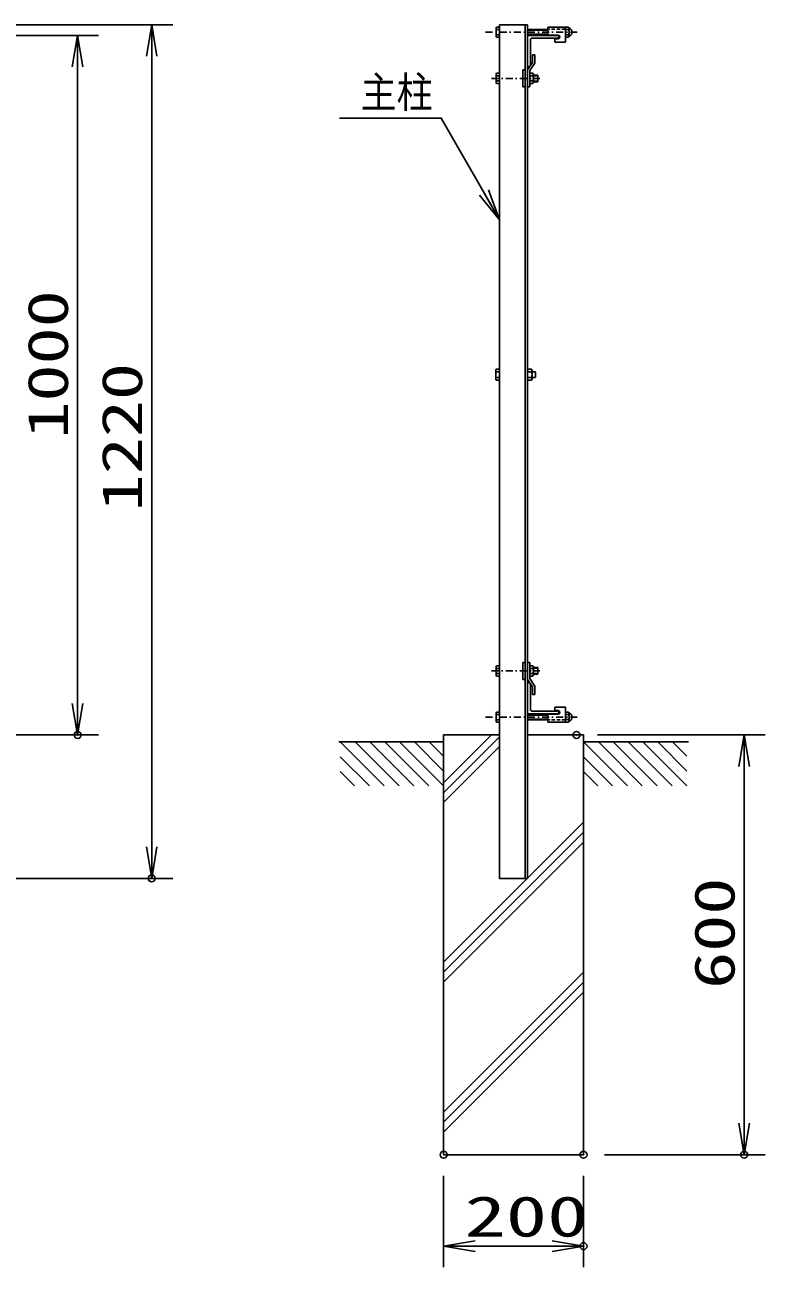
# Model space of a CAD drawing. Units: millimetres, scale not verified. Extents: x -4455 to 4455, y -3150 to 3150.
# Drawn here: x -760 to 298, y 94 to 1870 of the extents above; entities that cross this region are included whole.
import ezdxf
from ezdxf.enums import TextEntityAlignment as Align

# ---------------------------------------------------------------- set-up
doc = ezdxf.new("R2010")
doc.units = ezdxf.units.MM
doc.header["$LTSCALE"] = 20
doc.header["$PDMODE"] = 32
doc.header["$PDSIZE"] = 10
doc.linetypes.add('USER2', pattern=[1.01, 0.5, -0.25, 0.01, -0.25])
doc.linetypes.add('USER4', pattern=[0.375, 0.25, -0.125])
for name, color, linetype, lineweight in [('0-0_1', 7, 'Continuous', 25), ('0-1_2', 7, 'Continuous', 25), ('0-2_0', 4, 'Continuous', 25), ('0-4_EXTCNT-LMEC0', 2, 'Continuous', 25)]:
    doc.layers.add(name, color=color, linetype=linetype, lineweight=lineweight)
doc.layers.add('0-5_DEFPOINTS', color=7, linetype='Continuous')
doc.styles.add('ＭＳ ゴシック', font='')
doc.styles.get('ＭＳ ゴシック').set_extended_font_data('MS Gothic')

# ---------------------------------------------------------------- blocks, each defined once
blk = doc.blocks.new('DARROWS')
at = {"layer": '0-2_0', "color": 2}
blk.add_line((0, 0), (-19.982, 0), dxfattribs=at)
blk.add_lwpolyline([(-20, -3.333), (0, 0), (-20, 3.333)], dxfattribs=at)

msp = doc.modelspace()

# ---------------------------------------------------------------- linework, layer by layer
at = {"layer": '0-0_1'}
for p, q in [((-81.23, 1869.67), (-81.23, 649.67)), ((-81.23, 1869.67), (-41.23, 1869.67)), ((-44.73, 649.67), (-44.73, 1869.67)), ((-41.23, 649.67), (-41.23, 1869.67)), ((-34.23, 1815.67), (-41.23, 1805.17)), ((-31.03, 1814.7), (-38.03, 1804.2)), ((-34.23, 1826.67), (-34.23, 1815.67)), ((-34.23, 1826.67), (-31.03, 1826.67)), ((-31.03, 1826.67), (-31.03, 1814.7)), ((-48.03, 1805.17), (-44.73, 1805.17)), ((-48.03, 1805.17), (-48.03, 1781.17)), ((-41.23, 1805.17), (-41.23, 1781.17)), ((-38.03, 1804.2), (-38.03, 1781.17)), ((-32.95, 1797.97), (-26.35, 1797.97)), ((-26.35, 1797.97), (-26.35, 1788.37)), ((-48.03, 1781.17), (-44.73, 1781.17)), ((-41.23, 1781.17), (-38.03, 1781.17)), ((-32.95, 1788.37), (-26.35, 1788.37)), ((-48.03, 958.18), (-44.73, 958.18)), ((-48.03, 934.18), (-48.03, 958.18)), ((-41.23, 958.18), (-38.03, 958.18)), ((-41.23, 934.18), (-41.23, 958.18)), ((-38.03, 935.15), (-38.03, 958.18)), ((-32.95, 950.98), (-26.35, 950.98)), ((-32.95, 941.38), (-26.35, 941.38)), ((-26.35, 941.38), (-26.35, 950.98)), ((-48.03, 934.18), (-44.73, 934.18)), ((-34.23, 923.68), (-41.23, 934.18)), ((-31.03, 924.65), (-38.03, 935.15)), ((-34.23, 912.68), (-34.23, 923.68)), ((-31.03, 912.68), (-31.03, 924.65)), ((-34.23, 912.68), (-31.03, 912.68)), ((-161.23, 854.67), (-81.23, 854.67)), ((-161.23, 254.67), (-161.23, 854.67)), ((-41.23, 854.67), (38.77, 854.67)), ((38.77, 254.67), (38.77, 854.67)), ((-311.23, 844.67), (-161.23, 844.67)), ((38.77, 844.67), (188.77, 844.67)), ((-81.23, 649.67), (-41.23, 649.67)), ((-161.23, 254.67), (38.77, 254.67))]:
    msp.add_line(p, q, dxfattribs=at)
at = {"layer": '0-0_1', "color": 4, "linetype": 'USER2'}
for p, q in [((-101.23, 1859.17), (29.52, 1859.17)), ((-92.56, 1793.17), (-23.5, 1793.17)), ((-92.56, 946.18), (-23.5, 946.18)), ((-101.23, 880.18), (29.52, 880.18))]:
    msp.add_line(p, q, dxfattribs=at)
at = {"layer": '0-0_1', "color": 4}
for p, q in [((-32.95, 1797.01), (-26.35, 1797.01)), ((-32.95, 1789.33), (-26.35, 1789.33)), ((-32.95, 950.02), (-26.35, 950.02)), ((-32.95, 942.34), (-26.35, 942.34)), ((-92.88, 854.67), (-161.23, 786.31)), ((-308.95, 844.67), (-246.08, 781.8)), ((-287.74, 844.67), (-224.87, 781.8)), ((-266.52, 844.67), (-203.65, 781.8)), ((-245.31, 844.67), (-182.44, 781.8)), ((-224.1, 844.67), (-161.23, 781.8)), ((-202.88, 844.67), (-161.23, 803.01)), ((-181.67, 844.67), (-161.23, 824.22)), ((-81.23, 852.17), (-161.23, 772.17)), ((-81.23, 838.03), (-161.23, 758.03)), ((38.77, 844.67), (101.64, 781.8)), ((59.98, 844.67), (122.85, 781.8)), ((81.19, 844.67), (144.07, 781.8)), ((102.41, 844.67), (165.28, 781.8)), ((123.62, 844.67), (186.49, 781.8)), ((144.83, 844.67), (186.49, 803.01)), ((166.05, 844.67), (186.49, 824.22)), ((-308.95, 823.45), (-267.29, 781.8)), ((38.77, 823.45), (80.43, 781.8)), ((-308.95, 802.24), (-288.5, 781.8)), ((38.77, 802.24), (59.21, 781.8)), ((-161.23, 529.81), (38.77, 729.81)), ((-161.23, 515.67), (38.77, 715.67)), ((-161.23, 501.52), (38.77, 701.53)), ((-161.23, 315.45), (38.77, 515.45)), ((-161.23, 301.31), (38.77, 501.31)), ((-161.23, 287.16), (38.77, 487.17))]:
    msp.add_line(p, q, dxfattribs=at)
at = {"layer": '0-0_1'}
for centre, start, end in [((15.31, 1859.05), 294.0287, 66.50071), ((15.31, 880.3), 293.49929, 65.9713)]:
    msp.add_arc(centre, 6.88, start, end, dxfattribs=at)
at = {"layer": '0-1_2'}
for p, q in [((-86.32, 1865.47), (-85.75, 1866.44)), ((-86.32, 1865.47), (-86.32, 1852.89)), ((-81.23, 1866.44), (-85.75, 1866.44)), ((-81.23, 1866.44), (-81.23, 1851.91)), ((12.98, 1866.4), (12.98, 1851.93)), ((12.98, 1866.4), (17.49, 1866.4)), ((18.05, 1865.43), (17.49, 1866.4)), ((18.05, 1865.43), (18.05, 1852.9)), ((-86.32, 1852.89), (-85.75, 1851.91)), ((-81.23, 1862.81), (-85.75, 1862.81)), ((-81.23, 1855.55), (-85.75, 1855.55)), ((-81.23, 1851.91), (-85.75, 1851.91)), ((-41.23, 1862.82), (-12.02, 1862.82)), ((-41.23, 1855.59), (-12.02, 1855.59)), ((12.98, 1862.78), (12.98, 1855.55)), ((12.98, 1862.78), (17.54, 1862.78)), ((12.98, 1855.55), (17.49, 1855.55)), ((12.98, 1851.93), (17.49, 1851.93)), ((18.05, 1852.9), (17.49, 1851.93)), ((-86.32, 1799.46), (-85.75, 1800.43)), ((-86.32, 1799.46), (-86.32, 1786.88)), ((-81.23, 1800.43), (-85.75, 1800.43)), ((-81.23, 1796.8), (-85.75, 1796.8)), ((-81.23, 1800.43), (-81.23, 1785.9)), ((-38.03, 1800.43), (-33.51, 1800.43)), ((-38.03, 1800.43), (-38.03, 1785.9)), ((-38.03, 1796.8), (-33.51, 1796.8)), ((-32.95, 1799.46), (-33.51, 1800.43)), ((-32.95, 1799.46), (-32.95, 1786.88)), ((-86.32, 1786.88), (-85.75, 1785.9)), ((-81.23, 1789.53), (-85.75, 1789.53)), ((-81.23, 1785.9), (-85.75, 1785.9)), ((-38.03, 1789.53), (-33.51, 1789.53)), ((-38.03, 1785.9), (-33.51, 1785.9)), ((-32.95, 1786.88), (-33.51, 1785.9)), ((-86.83, 1376.6), (-86.21, 1377.67)), ((-86.83, 1362.74), (-86.83, 1376.6)), ((-81.23, 1377.67), (-86.21, 1377.67)), ((-81.23, 1373.67), (-86.21, 1373.67)), ((-41.23, 1377.67), (-35.45, 1377.67)), ((-41.23, 1373.67), (-35.45, 1373.67)), ((-29.76, 1373.67), (-34.83, 1373.67)), ((-29.76, 1365.67), (-29.76, 1373.67)), ((-86.83, 1362.74), (-86.21, 1361.67)), ((-81.23, 1365.67), (-86.21, 1365.67)), ((-81.23, 1361.67), (-86.21, 1361.67)), ((-41.23, 1365.67), (-35.45, 1365.67)), ((-41.23, 1361.67), (-35.45, 1361.67)), ((-34.83, 1362.74), (-35.45, 1361.67)), ((-29.76, 1365.67), (-34.83, 1365.67)), ((-86.32, 952.46), (-85.75, 953.43)), ((-86.32, 939.88), (-86.32, 952.46)), ((-81.23, 953.43), (-85.75, 953.43)), ((-81.23, 949.8), (-85.75, 949.8)), ((-81.23, 942.54), (-85.75, 942.54)), ((-81.23, 938.9), (-81.23, 953.43)), ((-38.03, 938.9), (-38.03, 953.43)), ((-38.03, 953.43), (-33.51, 953.43)), ((-38.03, 949.8), (-33.51, 949.8)), ((-38.03, 942.54), (-33.51, 942.54)), ((-32.95, 952.46), (-33.51, 953.43)), ((-32.95, 939.88), (-32.95, 952.46)), ((-86.32, 939.88), (-85.75, 938.9)), ((-81.23, 938.9), (-85.75, 938.9)), ((-38.03, 938.9), (-33.51, 938.9)), ((-32.95, 939.88), (-33.51, 938.9)), ((-86.32, 886.46), (-85.75, 887.43)), ((-86.32, 873.88), (-86.32, 886.46)), ((-86.32, 873.88), (-85.75, 872.9)), ((-81.23, 887.43), (-85.75, 887.43)), ((-81.23, 883.8), (-85.75, 883.8)), ((-81.23, 876.54), (-85.75, 876.54)), ((-81.23, 872.9), (-85.75, 872.9)), ((-81.23, 872.9), (-81.23, 887.43)), ((-41.23, 883.75), (-12.02, 883.75)), ((-41.23, 876.52), (-12.02, 876.52)), ((12.98, 872.95), (12.98, 887.41)), ((12.98, 887.41), (17.49, 887.41)), ((12.98, 876.56), (12.98, 883.8)), ((12.98, 883.8), (17.49, 883.8)), ((12.98, 876.56), (17.54, 876.56)), ((12.98, 872.95), (17.49, 872.95)), ((18.05, 886.44), (17.49, 887.41)), ((18.05, 873.91), (17.49, 872.95)), ((18.05, 873.91), (18.05, 886.44))]:
    msp.add_line(p, q, dxfattribs=at)
at = {"layer": '0-1_2', "color": 4}
for p, q in [((-41.23, 1862.1), (-12.02, 1862.1)), ((-41.23, 1856.31), (-12.02, 1856.31)), ((-41.23, 883.03), (-12.02, 883.03)), ((-41.23, 877.24), (-12.02, 877.24))]:
    msp.add_line(p, q, dxfattribs=at)
at = {"layer": '0-1_2'}
msp.add_lwpolyline([(-34.83, 1362.74), (-34.83, 1376.6), (-35.45, 1377.67)], dxfattribs=at)
for centre, radius, start, end in [((-79.75, 1865.47), 6.57, 180.00005, 203.88695), ((11.51, 1865.43), 6.57, 336.37143, 0.00012), ((-74.34, 1859.18), 11.98, 162.34599, 197.64446), ((-79.75, 1852.89), 6.57, 156.11459, 180.00005), ((5, 1859.27), 13.02, 343.38898, 15.69304), ((11.51, 1852.9), 6.54, 0.00012, 23.96517), ((-74.34, 1793.17), 11.98, 162.34599, 197.64446), ((-79.75, 1799.46), 6.57, 180.00005, 203.88695), ((-39.51, 1799.46), 6.57, 336.11305, 359.99995), ((-44.92, 1793.17), 11.98, 342.35554, 17.65401), ((-79.75, 1786.88), 6.57, 156.11459, 180.00005), ((-39.51, 1786.88), 6.57, 359.99995, 23.88541), ((-79.6, 1376.6), 7.23, 179.99992, 203.88486), ((-73.64, 1369.67), 13.19, 162.35463, 197.65355), ((-42.06, 1376.6), 7.23, 336.12625, 0), ((-48.08, 1369.67), 13.25, 342.41266, 17.55417), ((-79.6, 1362.74), 7.23, 156.1122, 179.99992), ((-42.06, 1362.74), 7.23, 0, 23.88957), ((-79.75, 952.46), 6.57, 179.99995, 203.88541), ((-74.34, 946.17), 11.98, 162.35554, 197.65401), ((-79.75, 939.88), 6.57, 156.11305, 179.99995), ((-39.51, 952.46), 6.57, 336.11459, 0.00005), ((-44.92, 946.17), 11.98, 342.34599, 17.64446), ((-39.51, 939.88), 6.57, 0.00005, 23.88695), ((-79.75, 886.46), 6.57, 179.99995, 203.88541), ((-74.34, 880.17), 11.98, 162.35554, 197.65401), ((-79.75, 873.88), 6.57, 156.11305, 179.99995), ((5, 880.07), 13.02, 344.30696, 16.61102), ((11.51, 886.44), 6.54, 336.03483, 359.99988), ((11.51, 873.91), 6.57, 359.99988, 23.62857)]:
    msp.add_arc(centre, radius, start, end, dxfattribs=at)
at = {"layer": '0-2_0', "color": 1}
for p, q in [((-1404.62, 1869.67), (-548.55, 1869.67)), ((-1004.62, 1854.67), (-654.55, 1854.67)), ((-1371.43, 854.67), (-654.55, 854.67)), ((58.77, 854.67), (298.45, 854.67)), ((-1422.13, 649.67), (-548.55, 649.67)), ((68.77, 254.67), (298.45, 254.67))]:
    msp.add_line(p, q, dxfattribs=at)
at = {"layer": '0-2_0', "color": 7}
for p, q in [((-12.02, 1866.47), (-12.02, 1855.07)), ((12.98, 1866.47), (-12.02, 1866.47)), ((12.98, 1866.47), (12.98, 1844.87)), ((-41.23, 1854.67), (3.77, 1854.67)), ((-41.23, 1804.37), (-41.23, 1849.37)), ((-37.23, 1812.67), (-37.23, 1847.67)), ((-34.23, 1850.67), (0.77, 1850.67)), ((2.38, 1855.07), (-12.02, 1855.07)), ((-2.02, 1849.87), (-2.02, 1844.87)), ((2.38, 1849.87), (-2.02, 1849.87)), ((3.77, 1854.67), (3.77, 1853.67)), ((12.98, 1844.87), (-2.02, 1844.87)), ((-40.23, 1809.67), (-41.23, 1809.67)), ((-41.23, 934.98), (-41.23, 889.98)), ((-40.23, 929.68), (-41.23, 929.68)), ((-37.23, 926.68), (-37.23, 891.68)), ((-34.23, 888.68), (0.77, 888.68)), ((-2.02, 889.48), (-2.02, 894.48)), ((12.98, 894.48), (-2.02, 894.48)), ((2.38, 889.48), (-2.02, 889.48)), ((12.98, 872.88), (12.98, 894.48)), ((-41.23, 884.68), (3.77, 884.68)), ((-12.02, 872.88), (-12.02, 884.28)), ((2.38, 884.28), (-12.02, 884.28)), ((12.98, 872.88), (-12.02, 872.88)), ((3.77, 884.68), (3.77, 885.68))]:
    msp.add_line(p, q, dxfattribs=at)
at = {"layer": '0-2_0', "color": 7, "linetype": 'USER4'}
for p, q in [((12.98, 1863.27), (-12.02, 1863.27)), ((12.98, 876.08), (-12.02, 876.08))]:
    msp.add_line(p, q, dxfattribs=at)
at = {"layer": '0-2_0', "color": 2}
for p, q in [((-578.55, 1824.67), (-578.55, 694.67)), ((-684.55, 1809.67), (-684.55, 899.67)), ((268.45, 809.67), (268.45, 299.67))]:
    msp.add_line(p, q, dxfattribs=at)
at = {"layer": '0-2_0', "color": 7}
for centre, radius, start, end in [((-34.23, 1847.67), 3, 90, 180), ((0.77, 1853.67), 3, 270, 360), ((2.38, 1852.47), 2.6, 270, 90), ((-40.23, 1812.67), 3, 270, 0), ((-40.23, 926.68), 3, 0, 90), ((-34.23, 891.68), 3, 180, 270), ((0.77, 885.68), 3, 0, 90), ((2.38, 886.88), 2.6, 270, 90)]:
    msp.add_arc(centre, radius, start, end, dxfattribs=at)
at = {"layer": '0-4_EXTCNT-LMEC0', "color": 1}
for p, q in [((-161.23, 224.67), (-161.23, 94)), ((38.77, 224.67), (38.77, 94))]:
    msp.add_line(p, q, dxfattribs=at)
at = {"layer": '0-4_EXTCNT-LMEC0'}
msp.add_line((-116.23, 124), (-6.23, 124), dxfattribs=at)
at = {"layer": '0-4_EXTCNT-LMEC0', "color": 4}
msp.add_lwpolyline([(-310.08, 1736.45), (-164.59, 1736.45), (-82.72, 1593.6)], dxfattribs=at)
at = {"layer": '0-5_DEFPOINTS'}
for p in [(-684.55, 854.67), (28.77, 854.67), (-578.55, 649.67), (-161.23, 254.67), (38.77, 254.67), (38.77, 254.67), (268.45, 254.67), (38.77, 124)]:
    msp.add_point(p, dxfattribs=at)

# ---------------------------------------------------------------- block references
at = {"layer": '0-2_0', "xscale": 2.25, "yscale": 2.25}
for p, rotation in [((-578.55, 1869.67), 90), ((-684.55, 1854.67), 90), ((-684.55, 854.67), 270), ((268.45, 854.67), 90), ((-578.55, 649.67), 270), ((268.45, 254.67), 270)]:
    msp.add_blockref('DARROWS', p, dxfattribs=dict(at, rotation=rotation))
at = {"layer": '0-4_EXTCNT-LMEC0', "xscale": 2.25, "yscale": 2.25}
for p, rotation in [((-81.23, 1590.99), 299.81665), ((-161.23, 124), 180)]:
    msp.add_blockref('DARROWS', p, dxfattribs=dict(at, rotation=rotation))
msp.add_blockref('DARROWS', (38.77, 124), dxfattribs=at)

# ---------------------------------------------------------------- texts
at = {"layer": '0-0_1', "color": 4, "style": 'ＭＳ ゴシック', "width": 0.85}
msp.add_text('主柱', height=44.41, dxfattribs=at).set_placement((-279.87, 1737.81), align=Align.BOTTOM_LEFT)
at = {"layer": '0-2_0', "color": 3, "style": 'ＭＳ ゴシック', "width": 1.35}
for s, p in [('1000', (-680.95, 1278.17)), ('1220', (-574.95, 1174.17)), ('600', (272.05, 491.67))]:
    msp.add_text(s, height=57.77, rotation=90, dxfattribs=at).set_placement(p, align=Align.BOTTOM_LEFT)
at = {"layer": '0-4_EXTCNT-LMEC0', "color": 3, "style": 'ＭＳ ゴシック', "width": 1.5}
msp.add_text('200', height=57.77, dxfattribs=at).set_placement((-131.23, 120.4), align=Align.BOTTOM_LEFT)

doc.saveas('drawing.dxf')
